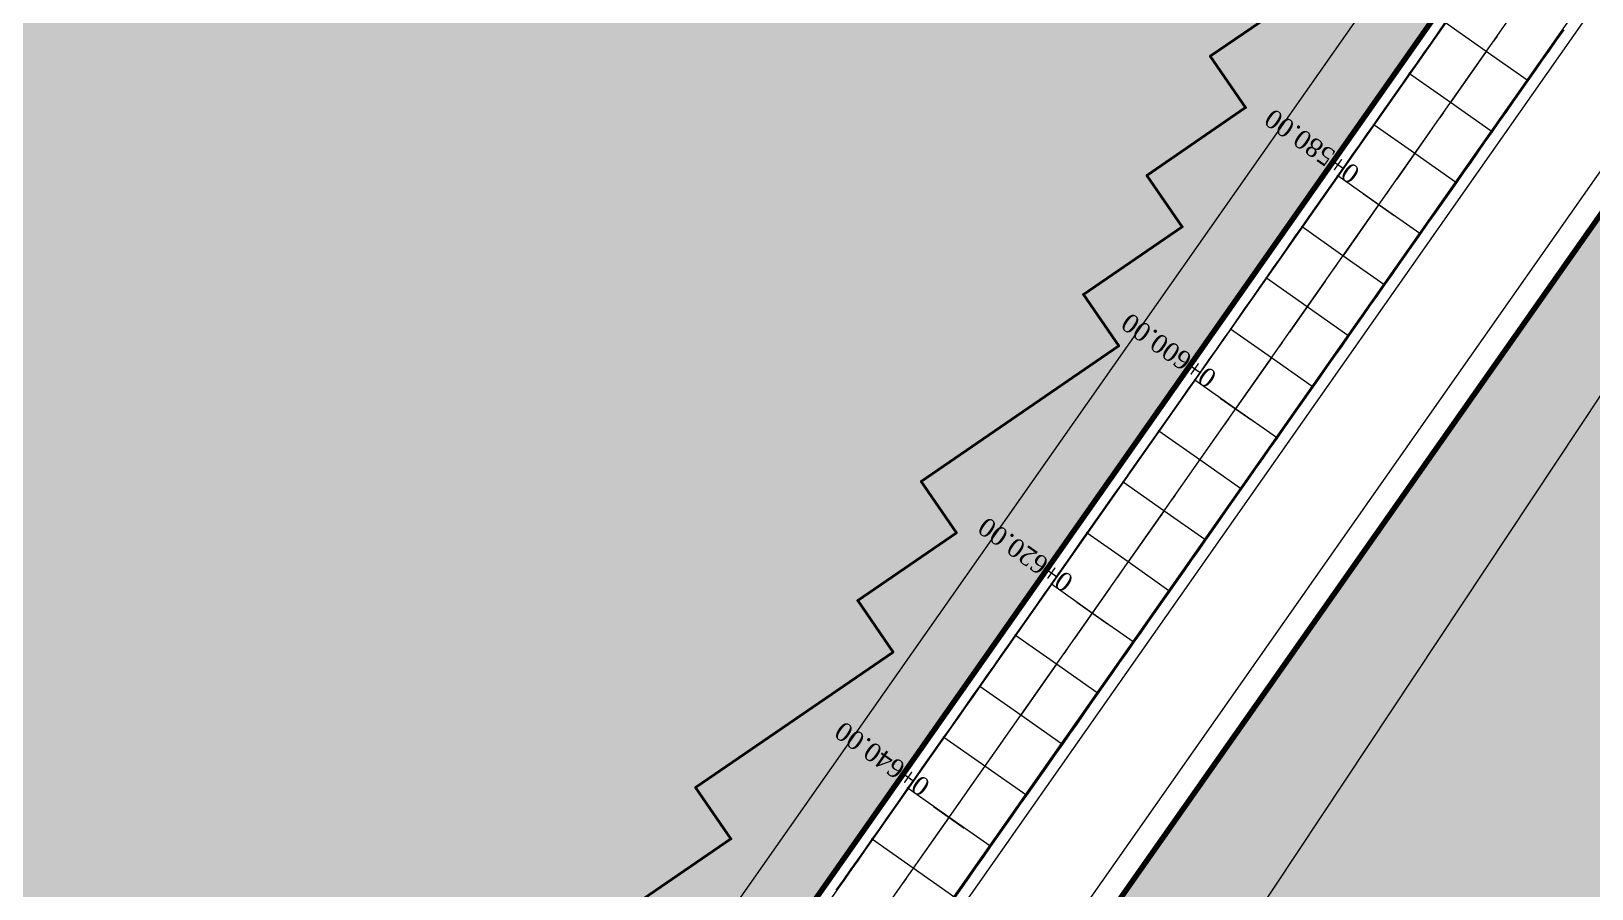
# Model space of a CAD drawing. Header units: metres. Extents: x 478603 to 489313, y 4282657 to 4289463.
# Drawn here: x 479877.6 to 480002.7, y 4287320.7 to 4287389.4 of the extents above; entities that cross this region are included whole.
import ezdxf

# ---------------------------------------------------------------- set-up
doc = ezdxf.new("R2010")
doc.units = ezdxf.units.M
for name, color, linetype, lineweight in [('ADAKENARI', 18, 'Continuous', 0), ('EKS_5', 5, 'Continuous', 0), ('EKSENLER', 3, 'Continuous', 0), ('HDA_5', 30, 'Continuous', 0), ('HDO_5', 30, 'Continuous', 0), ('KALDIRIM', 11, 'Continuous', 0), ('KYA_5', 1, 'Continuous', 20), ('KYO_5', 1, 'Continuous', 20), ('PARSEL_ALAN', 254, 'Continuous', 0), ('PARSEL_SERA_ALAN', 9, 'Continuous', 40), ('PL_ALİNMAN', 1, 'Continuous', 0), ('PL_ENKESIT', 1, 'Continuous', 0), ('PL_KM', 4, 'Continuous', 0), ('PL_KMYAZI', 30, 'Continuous', 0), ('REFUJ', 63, 'Continuous', 0), ('REVIZE_ONERI_KAM_SNR', 9, 'Continuous', 0), ('SEV_KYA_HDA', 3, 'Continuous', 0), ('SEV_KYO_HDO', 3, 'Continuous', 0), ('SNR_PLANONAMAA', 233, 'Continuous', 0), ('SNR_YAPIYAK', 18, 'Continuous', 0), ('YKA_5', 33, 'Continuous', 0), ('YKO_5', 33, 'Continuous', 0)]:
    doc.layers.add(name, color=color, linetype=linetype, lineweight=lineweight)
doc.styles.get("Standard").update_dxf_attribs({"font": 'times.ttf'})

msp = doc.modelspace()

# ---------------------------------------------------------------- hatches: boundary and pattern name
at = {"layer": 'PARSEL_ALAN'}
msp.add_hatch(color=256, dxfattribs=at).paths.add_polyline_path([(479643.93, 4287398.76), (479870.57, 4287554.53), (479878.8, 4287560.2), (479992, 4287393.33), (479987.77, 4287387.32), (479817.89, 4287145.2)])
at = {"layer": 'PARSEL_SERA_ALAN'}
msp.add_hatch(color=256, dxfattribs=at).paths.add_polyline_path([(479650.88, 4287397.47), (479814.94, 4287158.34), (479822.86, 4287163.77), (479820.03, 4287167.89), (479827.95, 4287173.32), (479825.12, 4287177.45), (479840.95, 4287188.31), (479838.12, 4287192.43), (479846.04, 4287197.86), (479843.21, 4287201.98), (479859.04, 4287212.85), (479856.21, 4287216.97), (479864.13, 4287222.4), (479861.3, 4287226.52), (479869.22, 4287231.95), (479866.39, 4287236.08), (479882.22, 4287246.94), (479879.39, 4287251.06), (479887.31, 4287256.49), (479884.48, 4287260.62), (479900.31, 4287271.48), (479897.48, 4287275.6), (479905.4, 4287281.03), (479902.57, 4287285.15), (479910.48, 4287290.59), (479907.66, 4287294.71), (479923.49, 4287305.57), (479920.66, 4287309.69), (479928.58, 4287315.12), (479925.75, 4287319.25), (479933.66, 4287324.68), (479930.83, 4287328.8), (479946.67, 4287339.66), (479943.84, 4287343.79), (479951.75, 4287349.22), (479948.93, 4287353.34), (479964.76, 4287364.2), (479961.93, 4287368.33), (479969.85, 4287373.76), (479967.02, 4287377.88), (479974.93, 4287383.31), (479972.1, 4287387.43), (479980.02, 4287392.86), (479872.53, 4287549.54), (479655.06, 4287400.34)])
at = {"layer": 'REVIZE_ONERI_KAM_SNR'}
msp.add_hatch(color=256, dxfattribs=at).paths.add_polyline_path([(480391.37, 4287736.67), (479958.38, 4287021.55), (479846.66, 4286823.22), (479817.89, 4286807.32), (479678.54, 4286593.14), (479667.02, 4286563.36), (479171.87, 4285664.49), (479060.05, 4285423.5), (478955.18, 4285211.94), (478971.57, 4285181.44), (478973.58, 4285138.06), (478896.83, 4284994.41), (478884.26, 4284953.22), (478871.38, 4284822.15), (478829.64, 4284818.29), (478829.64, 4284859.4), (478806.79, 4284865.48), (478716.87, 4284674.35), (478705.55, 4284645.23), (478602.86, 4284697.15), (478665.09, 4284834.56), (478661.84, 4284859.59), (478721.27, 4284982.03), (478734.09, 4284989.86), (478857.78, 4285241.35), (478838.86, 4285277.85), (478831.67, 4285382.6), (478866.61, 4285387.39), (478882.65, 4285289.09), (479341.44, 4286225.89), (479492.42, 4286515.34), (479668.69, 4286852.71), (479834.72, 4287134.36), (480316.15, 4287820.51), (480353.75, 4287856.55), (480321.39, 4287969.42), (480358.64, 4287985.06), (480384.47, 4287906.35), (480463.86, 4288018.44), (480598.66, 4288207.44), (480775.09, 4288481.28), (480856.22, 4288581.77), (481195.87, 4289025.92), (481277.92, 4288967.09), (481191.32, 4288856.62), (480684.78, 4288177.97), (480420.91, 4287781.11), (480447.15, 4287667.53), (480456.56, 4287584.46), (480422.31, 4287581.55), (480417.61, 4287623.09), (480404.49, 4287679.88)])

# ---------------------------------------------------------------- linework, layer by layer
at = {"layer": 'ADAKENARI', "lineweight": 200}
for p, q in [((479834.72, 4287134.36), (480075.44, 4287477.43)), ((479996.22, 4287399.35), (479817.89, 4287145.2))]:
    msp.add_line(p, q, dxfattribs=at)
at = {"layer": 'EKS_5'}
for p in [(479994.23, 4287387.81, 939.29), (479991.36, 4287383.72, 939.12), (479988.49, 4287379.63, 938.96), (479985.61, 4287375.53, 938.8), (479982.74, 4287371.44, 938.64), (479979.87, 4287367.35, 938.47), (479977, 4287363.25, 938.31), (479974.13, 4287359.16, 938.15), (479971.25, 4287355.07, 937.98), (479968.38, 4287350.97, 937.82), (479965.51, 4287346.88, 937.66), (479962.64, 4287342.79, 937.5), (479959.77, 4287338.7, 937.33), (479956.9, 4287334.6, 937.17), (479954.02, 4287330.51, 937.01), (479951.15, 4287326.42, 936.85), (479948.28, 4287322.32, 936.68)]:
    msp.add_point(p, dxfattribs=at)
at = {"layer": 'EKSENLER'}
msp.add_line((479822.1, 4287142.49), (480063.16, 4287486.05), dxfattribs=at)
at = {"layer": 'HDA_5'}
msp.add_polyline3d([(479990.95, 4287390.11, 939.16), (479990.37, 4287389.3, 939.12), (479989.8, 4287388.48, 939.09), (479989.22, 4287387.66, 939.06), (479988.65, 4287386.84, 939.03), (479988.07, 4287386.02, 938.99), (479987.5, 4287385.2, 938.96), (479986.93, 4287384.38, 938.93), (479986.35, 4287383.57, 938.9), (479985.78, 4287382.75, 938.86), (479985.2, 4287381.93, 938.83), (479984.63, 4287381.11, 938.8), (479984.05, 4287380.29, 938.77), (479983.48, 4287379.47, 938.73), (479982.91, 4287378.65, 938.7), (479982.33, 4287377.84, 938.67), (479981.76, 4287377.02, 938.64), (479981.18, 4287376.2, 938.6), (479980.61, 4287375.38, 938.57), (479980.03, 4287374.56, 938.54), (479979.46, 4287373.74, 938.51), (479978.88, 4287372.92, 938.47), (479978.31, 4287372.11, 938.44), (479977.74, 4287371.29, 938.41), (479977.16, 4287370.47, 938.38), (479976.59, 4287369.65, 938.34), (479976.01, 4287368.83, 938.31), (479975.44, 4287368.01, 938.28), (479974.86, 4287367.19, 938.25), (479974.29, 4287366.37, 938.21), (479973.72, 4287365.56, 938.18), (479973.14, 4287364.74, 938.15), (479972.57, 4287363.92, 938.12), (479971.99, 4287363.1, 938.08), (479971.42, 4287362.28, 938.05), (479970.84, 4287361.46, 938.02), (479970.27, 4287360.64, 937.99), (479969.7, 4287359.83, 937.95), (479969.12, 4287359.01, 937.92), (479968.55, 4287358.19, 937.89), (479967.97, 4287357.37, 937.85), (479967.4, 4287356.55, 937.82), (479966.82, 4287355.73, 937.79), (479966.25, 4287354.91, 937.76), (479965.67, 4287354.1, 937.72), (479965.1, 4287353.28, 937.69), (479964.53, 4287352.46, 937.66), (479963.95, 4287351.64, 937.63), (479963.38, 4287350.82, 937.59), (479962.8, 4287350, 937.56), (479962.23, 4287349.18, 937.53), (479961.65, 4287348.37, 937.5), (479961.08, 4287347.55, 937.46), (479960.51, 4287346.73, 937.43), (479959.93, 4287345.91, 937.4), (479959.36, 4287345.09, 937.37), (479958.78, 4287344.27, 937.33), (479958.21, 4287343.45, 937.3), (479957.63, 4287342.64, 937.27), (479957.06, 4287341.82, 937.24), (479956.48, 4287341, 937.2), (479955.91, 4287340.18, 937.17), (479955.34, 4287339.36, 937.14), (479954.76, 4287338.54, 937.11), (479954.19, 4287337.72, 937.07), (479953.61, 4287336.91, 937.04), (479953.04, 4287336.09, 937.01), (479952.46, 4287335.27, 936.98), (479951.89, 4287334.45, 936.94), (479951.32, 4287333.63, 936.91), (479950.74, 4287332.81, 936.88), (479950.17, 4287331.99, 936.85), (479949.59, 4287331.18, 936.81), (479949.02, 4287330.36, 936.78), (479948.44, 4287329.54, 936.75), (479947.87, 4287328.72, 936.72), (479947.3, 4287327.9, 936.68), (479946.72, 4287327.08, 936.65), (479946.15, 4287326.26, 936.62), (479945.57, 4287325.44, 936.59), (479945, 4287324.63, 936.55), (479944.42, 4287323.81, 936.52), (479943.85, 4287322.99, 936.49), (479943.27, 4287322.17, 936.46), (479942.7, 4287321.35, 936.42), (479942.13, 4287320.53, 936.39)], dxfattribs=at)
for p in [(479988.07, 4287386.02, 938.99), (479985.2, 4287381.93, 938.83), (479982.33, 4287377.84, 938.67), (479979.46, 4287373.74, 938.51), (479976.59, 4287369.65, 938.34), (479973.72, 4287365.56, 938.18), (479970.84, 4287361.46, 938.02), (479967.97, 4287357.37, 937.85), (479965.1, 4287353.28, 937.69), (479962.23, 4287349.18, 937.53), (479959.36, 4287345.09, 937.37), (479956.48, 4287341, 937.2), (479953.61, 4287336.91, 937.04), (479950.74, 4287332.81, 936.88), (479947.87, 4287328.72, 936.72), (479945, 4287324.63, 936.55)]:
    msp.add_point(p, dxfattribs=at)
at = {"layer": 'HDO_5'}
msp.add_polyline3d([(480000.38, 4287389.6, 939.32), (479999.81, 4287388.78, 939.29), (479999.23, 4287387.96, 939.25), (479998.66, 4287387.15, 939.22), (479998.09, 4287386.33, 939.19), (479997.51, 4287385.51, 939.16), (479996.94, 4287384.69, 939.12), (479996.36, 4287383.87, 939.09), (479995.79, 4287383.05, 939.06), (479995.21, 4287382.23, 939.03), (479994.64, 4287381.41, 938.99), (479994.07, 4287380.6, 938.96), (479993.49, 4287379.78, 938.93), (479992.92, 4287378.96, 938.9), (479992.34, 4287378.14, 938.86), (479991.77, 4287377.32, 938.83), (479991.19, 4287376.5, 938.8), (479990.62, 4287375.68, 938.77), (479990.05, 4287374.87, 938.73), (479989.47, 4287374.05, 938.7), (479988.9, 4287373.23, 938.67), (479988.32, 4287372.41, 938.64), (479987.75, 4287371.59, 938.6), (479987.17, 4287370.77, 938.57), (479986.6, 4287369.95, 938.54), (479986.02, 4287369.14, 938.51), (479985.45, 4287368.32, 938.47), (479984.88, 4287367.5, 938.44), (479984.3, 4287366.68, 938.41), (479983.73, 4287365.86, 938.38), (479983.15, 4287365.04, 938.34), (479982.58, 4287364.22, 938.31), (479982, 4287363.41, 938.28), (479981.43, 4287362.59, 938.25), (479980.86, 4287361.77, 938.21), (479980.28, 4287360.95, 938.18), (479979.71, 4287360.13, 938.15), (479979.13, 4287359.31, 938.12), (479978.56, 4287358.49, 938.08), (479977.98, 4287357.68, 938.05), (479977.41, 4287356.86, 938.02), (479976.83, 4287356.04, 937.99), (479976.26, 4287355.22, 937.95), (479975.69, 4287354.4, 937.92), (479975.11, 4287353.58, 937.89), (479974.54, 4287352.76, 937.85), (479973.96, 4287351.95, 937.82), (479973.39, 4287351.13, 937.79), (479972.81, 4287350.31, 937.76), (479972.24, 4287349.49, 937.72), (479971.67, 4287348.67, 937.69), (479971.09, 4287347.85, 937.66), (479970.52, 4287347.03, 937.63), (479969.94, 4287346.22, 937.59), (479969.37, 4287345.4, 937.56), (479968.79, 4287344.58, 937.53), (479968.22, 4287343.76, 937.5), (479967.64, 4287342.94, 937.46), (479967.07, 4287342.12, 937.43), (479966.5, 4287341.3, 937.4), (479965.92, 4287340.48, 937.37), (479965.35, 4287339.67, 937.33), (479964.77, 4287338.85, 937.3), (479964.2, 4287338.03, 937.27), (479963.62, 4287337.21, 937.24), (479963.05, 4287336.39, 937.2), (479962.48, 4287335.57, 937.17), (479961.9, 4287334.75, 937.14), (479961.33, 4287333.94, 937.11), (479960.75, 4287333.12, 937.07), (479960.18, 4287332.3, 937.04), (479959.6, 4287331.48, 937.01), (479959.03, 4287330.66, 936.98), (479958.46, 4287329.84, 936.94), (479957.88, 4287329.02, 936.91), (479957.31, 4287328.21, 936.88), (479956.73, 4287327.39, 936.85), (479956.16, 4287326.57, 936.81), (479955.58, 4287325.75, 936.78), (479955.01, 4287324.93, 936.75), (479954.43, 4287324.11, 936.72), (479953.86, 4287323.29, 936.68), (479953.29, 4287322.48, 936.65), (479952.71, 4287321.66, 936.62), (479952.14, 4287320.84, 936.59), (479951.56, 4287320.02, 936.55)], dxfattribs=at)
for p in [(479997.51, 4287385.51, 939.16), (479994.64, 4287381.41, 938.99), (479991.77, 4287377.32, 938.83), (479988.9, 4287373.23, 938.67), (479986.02, 4287369.14, 938.51), (479983.15, 4287365.04, 938.34), (479980.28, 4287360.95, 938.18), (479977.41, 4287356.86, 938.02), (479974.54, 4287352.76, 937.85), (479971.67, 4287348.67, 937.69), (479968.79, 4287344.58, 937.53), (479965.92, 4287340.48, 937.37), (479963.05, 4287336.39, 937.2), (479960.18, 4287332.3, 937.04), (479957.31, 4287328.21, 936.88), (479954.43, 4287324.11, 936.72)]:
    msp.add_point(p, dxfattribs=at)
at = {"layer": 'KALDIRIM'}
for p, q in [((479825.47, 4287140.32), (480066.43, 4287483.75)), ((479997.77, 4287399.82), (479818.78, 4287144.72))]:
    msp.add_line(p, q, dxfattribs=at)
at = {"layer": 'KYA_5'}
msp.add_polyline3d([(479990.92, 4287390.13, 939.43), (479990.35, 4287389.31, 939.4), (479989.78, 4287388.49, 939.36), (479989.2, 4287387.67, 939.32), (479988.63, 4287386.85, 939.28), (479988.05, 4287386.04, 939.24), (479987.48, 4287385.22, 939.21), (479986.91, 4287384.4, 939.17), (479986.33, 4287383.58, 939.13), (479985.76, 4287382.76, 939.1), (479985.18, 4287381.94, 939.06), (479984.61, 4287381.12, 939.03), (479984.04, 4287380.3, 939), (479983.46, 4287379.49, 938.98), (479982.89, 4287378.67, 938.95), (479982.31, 4287377.85, 938.92), (479981.74, 4287377.03, 938.9), (479981.16, 4287376.21, 938.87), (479980.58, 4287375.4, 938.85), (479980.01, 4287374.58, 938.82), (479979.44, 4287373.76, 938.8), (479978.86, 4287372.94, 938.74), (479978.29, 4287372.12, 938.69), (479977.72, 4287371.3, 938.64), (479977.14, 4287370.48, 938.59), (479976.57, 4287369.66, 938.54), (479976, 4287368.84, 938.49), (479975.43, 4287368.02, 938.44), (479974.85, 4287367.2, 938.39), (479974.28, 4287366.38, 938.33), (479973.71, 4287365.56, 938.28), (479973.13, 4287364.74, 938.25), (479972.56, 4287363.92, 938.22), (479971.98, 4287363.11, 938.19), (479971.41, 4287362.29, 938.16), (479970.84, 4287361.47, 938.12), (479970.26, 4287360.65, 938.1), (479969.69, 4287359.83, 938.08), (479969.11, 4287359.01, 938.05), (479968.54, 4287358.2, 938.03), (479967.96, 4287357.38, 938.01), (479967.38, 4287356.56, 937.99), (479966.81, 4287355.74, 937.98), (479966.23, 4287354.93, 937.97), (479965.66, 4287354.11, 937.96), (479965.08, 4287353.29, 937.95), (479964.5, 4287352.48, 937.95), (479963.92, 4287351.66, 937.95), (479963.35, 4287350.84, 937.95), (479962.77, 4287350.03, 937.95), (479962.19, 4287349.21, 937.95), (479961.62, 4287348.39, 937.88), (479961.05, 4287347.57, 937.82), (479960.48, 4287346.75, 937.75), (479959.91, 4287345.93, 937.69), (479959.34, 4287345.11, 937.62), (479958.76, 4287344.29, 937.59), (479958.19, 4287343.47, 937.56), (479957.61, 4287342.65, 937.53), (479957.04, 4287341.83, 937.51), (479956.46, 4287341.01, 937.48), (479955.89, 4287340.2, 937.45), (479955.31, 4287339.38, 937.43), (479954.74, 4287338.56, 937.4), (479954.16, 4287337.74, 937.38), (479953.59, 4287336.92, 937.35), (479953.01, 4287336.11, 937.33), (479952.44, 4287335.29, 937.32), (479951.86, 4287334.47, 937.3), (479951.29, 4287333.65, 937.28), (479950.71, 4287332.83, 937.27), (479950.13, 4287332.02, 937.25), (479949.56, 4287331.2, 937.22), (479948.98, 4287330.38, 937.2), (479948.41, 4287329.56, 937.18), (479947.83, 4287328.74, 937.16), (479947.26, 4287327.93, 937.12), (479946.69, 4287327.11, 937.08), (479946.11, 4287326.29, 937.04), (479945.54, 4287325.47, 936.99), (479944.96, 4287324.65, 936.95), (479944.39, 4287323.83, 936.93), (479943.82, 4287323.01, 936.91), (479943.24, 4287322.19, 936.89), (479942.66, 4287321.38, 936.87), (479942.09, 4287320.56, 936.84)], dxfattribs=at)
for p in [(479988.05, 4287386.04, 939.24), (479985.18, 4287381.94, 939.06), (479982.31, 4287377.85, 938.92), (479979.44, 4287373.76, 938.8), (479976.57, 4287369.66, 938.54), (479973.71, 4287365.56, 938.28), (479970.84, 4287361.47, 938.12), (479967.96, 4287357.38, 938.01), (479965.08, 4287353.29, 937.95), (479962.19, 4287349.21, 937.95), (479959.34, 4287345.11, 937.62), (479956.46, 4287341.01, 937.48), (479953.59, 4287336.92, 937.35), (479950.71, 4287332.83, 937.27), (479947.83, 4287328.74, 937.16), (479944.96, 4287324.65, 936.95)]:
    msp.add_point(p, dxfattribs=at)
at = {"layer": 'KYO_5'}
msp.add_polyline3d([(480000.44, 4287389.56, 939.98), (479999.86, 4287388.74, 939.95), (479999.29, 4287387.93, 939.92), (479998.72, 4287387.11, 939.9), (479998.14, 4287386.29, 939.87), (479997.57, 4287385.47, 939.84), (479996.99, 4287384.65, 939.81), (479996.42, 4287383.83, 939.79), (479995.85, 4287383.01, 939.76), (479995.27, 4287382.19, 939.73), (479994.7, 4287381.37, 939.7), (479994.12, 4287380.56, 939.67), (479993.55, 4287379.74, 939.64), (479992.98, 4287378.92, 939.61), (479992.4, 4287378.1, 939.58), (479991.83, 4287377.28, 939.55), (479991.25, 4287376.46, 939.51), (479990.68, 4287375.64, 939.48), (479990.1, 4287374.83, 939.44), (479989.53, 4287374.01, 939.41), (479988.95, 4287373.19, 939.37), (479988.38, 4287372.37, 939.34), (479987.81, 4287371.55, 939.31), (479987.23, 4287370.73, 939.27), (479986.66, 4287369.91, 939.24), (479986.08, 4287369.1, 939.2), (479985.51, 4287368.28, 939.17), (479984.93, 4287367.46, 939.14), (479984.36, 4287366.64, 939.11), (479983.78, 4287365.82, 939.08), (479983.21, 4287365, 939.05), (479982.64, 4287364.18, 939), (479982.06, 4287363.37, 938.95), (479981.48, 4287362.55, 938.91), (479980.91, 4287361.73, 938.86), (479980.33, 4287360.91, 938.81), (479979.76, 4287360.1, 938.77), (479979.18, 4287359.28, 938.72), (479978.61, 4287358.46, 938.68), (479978.03, 4287357.64, 938.64), (479977.46, 4287356.82, 938.59), (479976.88, 4287356.01, 938.57), (479976.31, 4287355.19, 938.55), (479975.73, 4287354.37, 938.52), (479975.16, 4287353.55, 938.5), (479974.59, 4287352.73, 938.48), (479974.02, 4287351.91, 938.47), (479973.44, 4287351.09, 938.47), (479972.87, 4287350.27, 938.46), (479972.3, 4287349.45, 938.46), (479971.73, 4287348.63, 938.45), (479971.15, 4287347.81, 938.42), (479970.58, 4287346.99, 938.4), (479970.01, 4287346.17, 938.37), (479969.43, 4287345.35, 938.34), (479968.86, 4287344.53, 938.31), (479968.28, 4287343.71, 938.27), (479967.71, 4287342.9, 938.22), (479967.13, 4287342.08, 938.18), (479966.56, 4287341.26, 938.13), (479965.98, 4287340.44, 938.09), (479965.41, 4287339.63, 938.05), (479964.83, 4287338.81, 938.02), (479964.26, 4287337.99, 937.98), (479963.68, 4287337.17, 937.94), (479963.11, 4287336.35, 937.91), (479962.53, 4287335.53, 937.88), (479961.96, 4287334.71, 937.86), (479961.39, 4287333.89, 937.84), (479960.81, 4287333.08, 937.81), (479960.24, 4287332.26, 937.79), (479959.66, 4287331.44, 937.75), (479959.09, 4287330.62, 937.71), (479958.52, 4287329.8, 937.68), (479957.94, 4287328.98, 937.64), (479957.37, 4287328.16, 937.6), (479956.79, 4287327.35, 937.57), (479956.22, 4287326.53, 937.53), (479955.64, 4287325.71, 937.5), (479955.07, 4287324.89, 937.46), (479954.49, 4287324.07, 937.43), (479953.92, 4287323.25, 937.4), (479953.34, 4287322.43, 937.37), (479952.77, 4287321.62, 937.33), (479952.2, 4287320.8, 937.3), (479951.62, 4287319.98, 937.27)], dxfattribs=at)
for p in [(479997.57, 4287385.47, 939.84), (479994.7, 4287381.37, 939.7), (479991.83, 4287377.28, 939.55), (479988.95, 4287373.19, 939.37), (479986.08, 4287369.1, 939.2), (479983.21, 4287365, 939.05), (479980.33, 4287360.91, 938.81), (479977.46, 4287356.82, 938.59), (479974.59, 4287352.73, 938.48), (479971.73, 4287348.63, 938.45), (479968.86, 4287344.53, 938.31), (479965.98, 4287340.44, 938.09), (479963.11, 4287336.35, 937.91), (479960.24, 4287332.26, 937.79), (479957.37, 4287328.16, 937.6), (479954.49, 4287324.07, 937.43)]:
    msp.add_point(p, dxfattribs=at)
at = {"layer": 'PARSEL_ALAN'}
for points in [[(479643.93, 4287398.76, 927.06), (479870.57, 4287554.53, 931.42), (479878.8, 4287560.2, 931.75), (479992, 4287393.33, 939.18), (479987.77, 4287387.32, 939.21), (479817.89, 4287145.2, 932.32), (479643.93, 4287398.76, 927.06)], [(479643.93, 4287398.76, 0), (479870.57, 4287554.53, 0), (479878.8, 4287560.2, 0), (479992, 4287393.33, 0), (479987.77, 4287387.32, 0), (479817.89, 4287145.2, 0), (479643.93, 4287398.76, 0)]]:
    msp.add_polyline3d(points, close=True, dxfattribs=at)
at = {"layer": 'PARSEL_SERA_ALAN'}
for points in [[(479980.02, 4287392.86, 0), (479972.1, 4287387.43, 0), (479974.93, 4287383.31, 0), (479967.02, 4287377.88, 0), (479969.85, 4287373.76, 0), (479961.93, 4287368.33, 0), (479964.76, 4287364.2, 0), (479948.93, 4287353.34, 0), (479951.75, 4287349.22, 0), (479943.84, 4287343.79, 0), (479946.67, 4287339.66, 0), (479930.83, 4287328.8, 0), (479933.66, 4287324.68, 0), (479925.75, 4287319.25, 0)], [(479980.02, 4287392.86, 0), (479972.1, 4287387.43, 0), (479974.93, 4287383.31, 0), (479967.02, 4287377.88, 0), (479969.85, 4287373.76, 0), (479961.93, 4287368.33, 0), (479964.76, 4287364.2, 0), (479948.93, 4287353.34, 0), (479951.75, 4287349.22, 0), (479943.84, 4287343.79, 0), (479946.67, 4287339.66, 0), (479930.83, 4287328.8, 0), (479933.66, 4287324.68, 0), (479925.75, 4287319.25, 0)], [(479925.75, 4287319.25, 0), (479933.66, 4287324.68, 0), (479930.83, 4287328.8, 0), (479946.67, 4287339.66, 0), (479943.84, 4287343.79, 0), (479951.75, 4287349.22, 0), (479948.93, 4287353.34, 0), (479964.76, 4287364.2, 0), (479961.93, 4287368.33, 0), (479969.85, 4287373.76, 0), (479967.02, 4287377.88, 0), (479974.93, 4287383.31, 0), (479972.1, 4287387.43, 0), (479980.02, 4287392.86, 0)], [(479925.75, 4287319.25, 0), (479933.66, 4287324.68, 0), (479930.83, 4287328.8, 0), (479946.67, 4287339.66, 0), (479943.84, 4287343.79, 0), (479951.75, 4287349.22, 0), (479948.93, 4287353.34, 0), (479964.76, 4287364.2, 0), (479961.93, 4287368.33, 0), (479969.85, 4287373.76, 0), (479967.02, 4287377.88, 0), (479974.93, 4287383.31, 0), (479972.1, 4287387.43, 0), (479980.02, 4287392.86, 0)], [(479925.75, 4287319.25, 0), (479933.66, 4287324.68, 0), (479930.83, 4287328.8, 0), (479946.67, 4287339.66, 0), (479943.84, 4287343.79, 0), (479951.75, 4287349.22, 0), (479948.93, 4287353.34, 0), (479964.76, 4287364.2, 0), (479961.93, 4287368.33, 0), (479969.85, 4287373.76, 0), (479967.02, 4287377.88, 0), (479974.93, 4287383.31, 0), (479972.1, 4287387.43, 0), (479980.02, 4287392.86, 0)]]:
    msp.add_polyline3d(points, dxfattribs=at)
at = {"layer": 'PL_ALİNMAN'}
for p, q in [((479995.09, 4287389.04), (479994.81, 4287388.64)), ((479994.23, 4287387.82), (479991.36, 4287383.72)), ((479990.79, 4287382.91), (479990.5, 4287382.5)), ((479989.93, 4287381.68), (479987.05, 4287377.58)), ((479986.48, 4287376.77), (479986.19, 4287376.36)), ((479985.62, 4287375.54), (479982.75, 4287371.44)), ((479982.17, 4287370.63), (479981.88, 4287370.22)), ((479981.31, 4287369.4), (479978.44, 4287365.31)), ((479977.86, 4287364.49), (479977.58, 4287364.08)), ((479977, 4287363.26), (479974.13, 4287359.17)), ((479973.56, 4287358.35), (479973.27, 4287357.94)), ((479972.69, 4287357.12), (479969.82, 4287353.03)), ((479969.25, 4287352.21), (479968.96, 4287351.8)), ((479968.39, 4287350.98), (479965.52, 4287346.89)), ((479964.94, 4287346.07), (479964.65, 4287345.66)), ((479964.08, 4287344.84), (479961.21, 4287340.75)), ((479960.63, 4287339.93), (479960.35, 4287339.52)), ((479959.77, 4287338.7), (479956.9, 4287334.61)), ((479956.33, 4287333.79), (479956.04, 4287333.38)), ((479955.46, 4287332.56), (479952.59, 4287328.47)), ((479952.02, 4287327.65), (479951.73, 4287327.24)), ((479951.16, 4287326.42), (479948.28, 4287322.33)), ((479947.71, 4287321.51), (479947.42, 4287321.1))]:
    msp.add_line(p, q, dxfattribs=at)
at = {"layer": 'PL_ENKESIT'}
for points in [[(479997.57, 4287385.47, 939.84), (479997.51, 4287385.51, 939.16), (479997.5, 4287385.51, 939.21), (479994.23, 4287387.81, 939.29), (479990.95, 4287390.11, 939.21), (479990.95, 4287390.11, 939.16), (479990.92, 4287390.13, 939.43)], [(479994.7, 4287381.37, 939.7), (479994.64, 4287381.41, 938.99), (479994.63, 4287381.42, 939.04), (479991.36, 4287383.72, 939.12), (479988.08, 4287386.02, 939.04), (479988.07, 4287386.02, 938.99), (479988.05, 4287386.04, 939.24)], [(479991.83, 4287377.28, 939.55), (479991.77, 4287377.32, 938.83), (479991.76, 4287377.33, 938.88), (479988.49, 4287379.63, 938.96), (479985.21, 4287381.92, 938.88), (479985.2, 4287381.93, 938.83), (479985.18, 4287381.94, 939.06)], [(479988.95, 4287373.19, 939.37), (479988.9, 4287373.23, 938.67), (479988.89, 4287373.23, 938.72), (479985.61, 4287375.53, 938.8), (479982.34, 4287377.83, 938.72), (479982.33, 4287377.84, 938.67), (479982.31, 4287377.85, 938.92)], [(479986.08, 4287369.1, 939.2), (479986.02, 4287369.14, 938.51), (479986.02, 4287369.14, 938.56), (479982.74, 4287371.44, 938.64), (479979.47, 4287373.74, 938.56), (479979.46, 4287373.74, 938.51), (479979.44, 4287373.76, 938.8)], [(479983.21, 4287365, 939.05), (479983.15, 4287365.04, 938.34), (479983.14, 4287365.05, 938.39), (479979.87, 4287367.35, 938.47), (479976.6, 4287369.64, 938.39), (479976.59, 4287369.65, 938.34), (479976.57, 4287369.66, 938.54)], [(479980.33, 4287360.91, 938.81), (479980.28, 4287360.95, 938.18), (479980.27, 4287360.96, 938.23), (479977, 4287363.25, 938.31), (479973.72, 4287365.55, 938.23), (479973.72, 4287365.56, 938.18), (479973.71, 4287365.56, 938.28)], [(479977.46, 4287356.82, 938.59), (479977.41, 4287356.86, 938.02), (479977.4, 4287356.86, 938.07), (479974.13, 4287359.16, 938.15), (479970.85, 4287361.46, 938.07), (479970.84, 4287361.46, 938.02), (479970.84, 4287361.47, 938.12)], [(479974.59, 4287352.73, 938.48), (479974.54, 4287352.76, 937.85), (479974.53, 4287352.77, 937.91), (479971.25, 4287355.07, 937.98), (479967.98, 4287357.36, 937.91), (479967.97, 4287357.37, 937.85), (479967.96, 4287357.38, 938.01)], [(479971.73, 4287348.63, 938.45), (479971.67, 4287348.67, 937.69), (479971.66, 4287348.68, 937.74), (479968.38, 4287350.97, 937.82), (479965.11, 4287353.27, 937.74), (479965.1, 4287353.28, 937.69), (479965.08, 4287353.29, 937.95)], [(479968.86, 4287344.53, 938.31), (479968.79, 4287344.58, 937.53), (479968.79, 4287344.58, 937.58), (479965.51, 4287346.88, 937.66), (479962.24, 4287349.18, 937.58), (479962.23, 4287349.18, 937.53), (479962.19, 4287349.21, 937.95)], [(479965.98, 4287340.44, 938.09), (479965.92, 4287340.48, 937.37), (479965.91, 4287340.49, 937.42), (479962.64, 4287342.79, 937.5), (479959.36, 4287345.09, 937.42), (479959.36, 4287345.09, 937.37), (479959.34, 4287345.11, 937.62)], [(479963.11, 4287336.35, 937.91), (479963.05, 4287336.39, 937.2), (479963.04, 4287336.4, 937.25), (479959.77, 4287338.7, 937.33), (479956.49, 4287340.99, 937.25), (479956.48, 4287341, 937.2), (479956.46, 4287341.01, 937.48)], [(479960.24, 4287332.26, 937.79), (479960.18, 4287332.3, 937.04), (479960.17, 4287332.3, 937.09), (479956.9, 4287334.6, 937.17), (479953.62, 4287336.9, 937.09), (479953.61, 4287336.91, 937.04), (479953.59, 4287336.92, 937.35)], [(479957.37, 4287328.16, 937.6), (479957.31, 4287328.21, 936.88), (479957.3, 4287328.21, 936.93), (479954.02, 4287330.51, 937.01), (479950.75, 4287332.81, 936.93), (479950.74, 4287332.81, 936.88), (479950.71, 4287332.83, 937.27)], [(479954.49, 4287324.07, 937.43), (479954.43, 4287324.11, 936.72), (479954.43, 4287324.12, 936.77), (479951.15, 4287326.42, 936.85), (479947.88, 4287328.71, 936.77), (479947.87, 4287328.72, 936.72), (479947.83, 4287328.74, 937.16)], [(479951.62, 4287319.98, 937.27), (479951.56, 4287320.02, 936.55), (479951.55, 4287320.03, 936.6), (479948.28, 4287322.32, 936.68), (479945.01, 4287324.62, 936.6), (479945, 4287324.63, 936.55), (479944.96, 4287324.65, 936.95)]]:
    msp.add_polyline3d(points, dxfattribs=at)
at = {"layer": 'PL_KM'}
for p, q in [((479984.39, 4287376.39), (479986.84, 4287374.67)), ((479972.9, 4287360.02), (479975.35, 4287358.3)), ((479961.41, 4287343.65), (479963.87, 4287341.93)), ((479949.92, 4287327.28), (479952.38, 4287325.55))]:
    msp.add_line(p, q, dxfattribs=at)
at = {"layer": 'REFUJ'}
for p, q in [((479826.31, 4287139.78), (480067.25, 4287483.18)), ((479833.04, 4287135.44), (480073.8, 4287478.58))]:
    msp.add_line(p, q, dxfattribs=at)
at = {"layer": 'REVIZE_ONERI_KAM_SNR'}
msp.add_polyline3d([(479492.42, 4286515.34, 0), (479668.69, 4286852.71, 0), (479834.72, 4287134.36, 0), (480316.15, 4287820.51, 0), (480353.75, 4287856.55, 0), (480321.39, 4287969.42, 0), (480358.64, 4287985.06, 0), (480384.47, 4287906.35, 0), (480463.86, 4288018.44, 0)], dxfattribs=at)
msp.add_polyline3d([(479492.42, 4286515.34, 0), (479668.69, 4286852.71, 0), (479834.72, 4287134.36, 0), (480316.15, 4287820.51, 0), (480353.75, 4287856.55, 0), (480321.39, 4287969.42, 0), (480358.64, 4287985.06, 0), (480384.47, 4287906.35, 0), (480463.86, 4288018.44, 0)], dxfattribs=at)
msp.add_polyline3d([(479492.42, 4286515.34, 0), (479668.69, 4286852.71, 0), (479834.72, 4287134.36, 0), (480316.15, 4287820.51, 0), (480353.75, 4287856.55, 0), (480321.39, 4287969.42, 0), (480358.64, 4287985.06, 0), (480384.47, 4287906.35, 0), (480463.86, 4288018.44, 0)], dxfattribs=at)
at = {"layer": 'SEV_KYA_HDA'}
for p, q in [((479990.35, 4287389.31, 939.4), (479990.36, 4287389.3, 939.26)), ((479989.2, 4287387.67, 939.32), (479989.22, 4287387.66, 939.06)), ((479988.05, 4287386.04, 939.24), (479988.06, 4287386.03, 939.12)), ((479986.91, 4287384.4, 939.17), (479986.93, 4287384.38, 938.93)), ((479985.76, 4287382.76, 939.1), (479985.77, 4287382.75, 938.98)), ((479984.61, 4287381.12, 939.03), (479984.63, 4287381.11, 938.8)), ((479983.46, 4287379.49, 938.98), (479983.47, 4287379.48, 938.85)), ((479982.31, 4287377.85, 938.92), (479982.33, 4287377.84, 938.67)), ((479981.16, 4287376.21, 938.87), (479981.17, 4287376.21, 938.74)), ((479980.01, 4287374.58, 938.82), (479980.03, 4287374.56, 938.54)), ((479978.86, 4287372.94, 938.74), (479978.87, 4287372.93, 938.61)), ((479977.72, 4287371.3, 938.64), (479977.74, 4287371.29, 938.41)), ((479976.57, 4287369.66, 938.54), (479976.58, 4287369.65, 938.44)), ((479975.43, 4287368.02, 938.44), (479975.44, 4287368.01, 938.28)), ((479974.28, 4287366.38, 938.33), (479974.29, 4287366.38, 938.27)), ((479973.13, 4287364.74, 938.25), (479973.14, 4287364.74, 938.15)), ((479971.98, 4287363.11, 938.19), (479971.99, 4287363.1, 938.14)), ((479970.84, 4287361.47, 938.12), (479970.84, 4287361.46, 938.02)), ((479969.69, 4287359.83, 938.08), (479969.69, 4287359.83, 938.01)), ((479968.54, 4287358.2, 938.03), (479968.55, 4287358.19, 937.89)), ((479967.38, 4287356.56, 937.99), (479967.39, 4287356.56, 937.91)), ((479966.23, 4287354.93, 937.97), (479966.25, 4287354.91, 937.76)), ((479965.08, 4287353.29, 937.95), (479965.09, 4287353.28, 937.82)), ((479963.92, 4287351.66, 937.95), (479963.95, 4287351.64, 937.63)), ((479962.77, 4287350.03, 937.95), (479962.79, 4287350.01, 937.75)), ((479961.62, 4287348.39, 937.88), (479961.65, 4287348.37, 937.5)), ((479960.48, 4287346.75, 937.75), (479960.49, 4287346.74, 937.59)), ((479959.34, 4287345.11, 937.62), (479959.36, 4287345.09, 937.37)), ((479958.19, 4287343.47, 937.56), (479958.2, 4287343.46, 937.43)), ((479957.04, 4287341.83, 937.51), (479957.06, 4287341.82, 937.24)), ((479955.89, 4287340.2, 937.45), (479955.9, 4287340.19, 937.31)), ((479954.74, 4287338.56, 937.4), (479954.76, 4287338.54, 937.11)), ((479953.59, 4287336.92, 937.35), (479953.6, 4287336.91, 937.2)), ((479952.44, 4287335.29, 937.32), (479952.46, 4287335.27, 936.98)), ((479951.29, 4287333.65, 937.28), (479951.3, 4287333.64, 937.1)), ((479950.13, 4287332.02, 937.25), (479950.17, 4287331.99, 936.85)), ((479948.98, 4287330.38, 937.2), (479949, 4287330.37, 936.99)), ((479947.83, 4287328.74, 937.16), (479947.87, 4287328.72, 936.72)), ((479946.69, 4287327.11, 937.08), (479946.7, 4287327.09, 936.86)), ((479945.54, 4287325.47, 936.99), (479945.57, 4287325.44, 936.59)), ((479944.39, 4287323.83, 936.93), (479944.41, 4287323.82, 936.73)), ((479943.24, 4287322.19, 936.89), (479943.27, 4287322.17, 936.46))]:
    msp.add_line(p, q, dxfattribs=at)
at = {"layer": 'SEV_KYO_HDO'}
for p, q in [((479999.29, 4287387.93, 939.92), (479999.26, 4287387.94, 939.59)), ((479998.14, 4287386.29, 939.87), (479998.09, 4287386.33, 939.19)), ((479996.99, 4287384.65, 939.81), (479996.97, 4287384.67, 939.47)), ((479995.85, 4287383.01, 939.76), (479995.79, 4287383.05, 939.06)), ((479994.7, 4287381.37, 939.7), (479994.67, 4287381.39, 939.35)), ((479993.55, 4287379.74, 939.64), (479993.49, 4287379.78, 938.93)), ((479992.4, 4287378.1, 939.58), (479992.37, 4287378.12, 939.22)), ((479991.25, 4287376.46, 939.51), (479991.19, 4287376.5, 938.8)), ((479990.1, 4287374.83, 939.44), (479990.07, 4287374.85, 939.09)), ((479988.95, 4287373.19, 939.37), (479988.9, 4287373.23, 938.67)), ((479987.81, 4287371.55, 939.31), (479987.78, 4287371.57, 938.95)), ((479986.66, 4287369.91, 939.24), (479986.6, 4287369.95, 938.54)), ((479985.51, 4287368.28, 939.17), (479985.48, 4287368.3, 938.82)), ((479984.36, 4287366.64, 939.11), (479984.3, 4287366.68, 938.41)), ((479983.21, 4287365, 939.05), (479983.18, 4287365.02, 938.69)), ((479982.06, 4287363.37, 938.95), (479982, 4287363.41, 938.28)), ((479980.91, 4287361.73, 938.86), (479980.88, 4287361.75, 938.54)), ((479979.76, 4287360.1, 938.77), (479979.71, 4287360.13, 938.15)), ((479978.61, 4287358.46, 938.68), (479978.58, 4287358.48, 938.38)), ((479977.46, 4287356.82, 938.59), (479977.41, 4287356.86, 938.02)), ((479976.31, 4287355.19, 938.55), (479976.28, 4287355.2, 938.25)), ((479975.16, 4287353.55, 938.5), (479975.11, 4287353.58, 937.89)), ((479974.02, 4287351.91, 938.47), (479973.99, 4287351.93, 938.15)), ((479972.87, 4287350.27, 938.46), (479972.81, 4287350.31, 937.76)), ((479971.73, 4287348.63, 938.45), (479971.7, 4287348.65, 938.07)), ((479970.58, 4287346.99, 938.4), (479970.52, 4287347.03, 937.63)), ((479969.43, 4287345.35, 938.34), (479969.4, 4287345.37, 937.95)), ((479968.28, 4287343.71, 938.27), (479968.22, 4287343.76, 937.5)), ((479967.13, 4287342.08, 938.18), (479967.1, 4287342.1, 937.81)), ((479965.98, 4287340.44, 938.09), (479965.92, 4287340.48, 937.37)), ((479964.83, 4287338.81, 938.02), (479964.8, 4287338.83, 937.66)), ((479963.68, 4287337.17, 937.94), (479963.62, 4287337.21, 937.24)), ((479962.53, 4287335.53, 937.88), (479962.5, 4287335.55, 937.53)), ((479961.39, 4287333.89, 937.84), (479961.33, 4287333.94, 937.11)), ((479960.24, 4287332.26, 937.79), (479960.21, 4287332.28, 937.41)), ((479959.09, 4287330.62, 937.71), (479959.03, 4287330.66, 936.98)), ((479957.94, 4287328.98, 937.64), (479957.91, 4287329, 937.28)), ((479956.79, 4287327.35, 937.57), (479956.73, 4287327.39, 936.85)), ((479955.64, 4287325.71, 937.5), (479955.61, 4287325.73, 937.14)), ((479954.49, 4287324.07, 937.43), (479954.43, 4287324.11, 936.72)), ((479953.34, 4287322.43, 937.37), (479953.31, 4287322.46, 937.01)), ((479952.2, 4287320.8, 937.3), (479952.14, 4287320.84, 936.59))]:
    msp.add_line(p, q, dxfattribs=at)
at = {"layer": 'SNR_PLANONAMAA'}
msp.add_line((480037.02, 4287410.95, 942.48), (479760.61, 4286994.3, 942.48), dxfattribs=at)
at = {"layer": 'SNR_YAPIYAK'}
msp.add_line((479985.92, 4287393.38, 912.34), (479817.94, 4287153.97, 912.34), dxfattribs=at)
at = {"layer": 'YKA_5'}
msp.add_polyline3d([(479990.95, 4287390.11, 939.21), (479990.38, 4287389.29, 939.17), (479989.81, 4287388.47, 939.14), (479989.23, 4287387.65, 939.11), (479988.66, 4287386.83, 939.08), (479988.08, 4287386.02, 939.04), (479987.51, 4287385.2, 939.01), (479986.93, 4287384.38, 938.98), (479986.36, 4287383.56, 938.95), (479985.79, 4287382.74, 938.91), (479985.21, 4287381.92, 938.88), (479984.64, 4287381.1, 938.85), (479984.06, 4287380.29, 938.82), (479983.49, 4287379.47, 938.78), (479982.91, 4287378.65, 938.75), (479982.34, 4287377.83, 938.72), (479981.76, 4287377.01, 938.69), (479981.19, 4287376.19, 938.65), (479980.62, 4287375.37, 938.62), (479980.04, 4287374.56, 938.59), (479979.47, 4287373.74, 938.56), (479978.89, 4287372.92, 938.52), (479978.32, 4287372.1, 938.49), (479977.74, 4287371.28, 938.46), (479977.17, 4287370.46, 938.43), (479976.6, 4287369.64, 938.39), (479976.02, 4287368.82, 938.36), (479975.45, 4287368.01, 938.33), (479974.87, 4287367.19, 938.3), (479974.3, 4287366.37, 938.26), (479973.72, 4287365.55, 938.23), (479973.15, 4287364.73, 938.2), (479972.58, 4287363.91, 938.17), (479972, 4287363.09, 938.13), (479971.43, 4287362.28, 938.1), (479970.85, 4287361.46, 938.07), (479970.28, 4287360.64, 938.04), (479969.7, 4287359.82, 938), (479969.13, 4287359, 937.97), (479968.55, 4287358.18, 937.94), (479967.98, 4287357.36, 937.91), (479967.41, 4287356.55, 937.87), (479966.83, 4287355.73, 937.84), (479966.26, 4287354.91, 937.81), (479965.68, 4287354.09, 937.77), (479965.11, 4287353.27, 937.74), (479964.53, 4287352.45, 937.71), (479963.96, 4287351.63, 937.68), (479963.39, 4287350.82, 937.64), (479962.81, 4287350, 937.61), (479962.24, 4287349.18, 937.58), (479961.66, 4287348.36, 937.55), (479961.09, 4287347.54, 937.51), (479960.51, 4287346.72, 937.48), (479959.94, 4287345.9, 937.45), (479959.36, 4287345.09, 937.42), (479958.79, 4287344.27, 937.38), (479958.22, 4287343.45, 937.35), (479957.64, 4287342.63, 937.32), (479957.07, 4287341.81, 937.29), (479956.49, 4287340.99, 937.25), (479955.92, 4287340.17, 937.22), (479955.34, 4287339.36, 937.19), (479954.77, 4287338.54, 937.16), (479954.2, 4287337.72, 937.12), (479953.62, 4287336.9, 937.09), (479953.05, 4287336.08, 937.06), (479952.47, 4287335.26, 937.03), (479951.9, 4287334.44, 936.99), (479951.32, 4287333.63, 936.96), (479950.75, 4287332.81, 936.93), (479950.18, 4287331.99, 936.9), (479949.6, 4287331.17, 936.86), (479949.03, 4287330.35, 936.83), (479948.45, 4287329.53, 936.8), (479947.88, 4287328.71, 936.77), (479947.3, 4287327.89, 936.73), (479946.73, 4287327.08, 936.7), (479946.15, 4287326.26, 936.67), (479945.58, 4287325.44, 936.64), (479945.01, 4287324.62, 936.6), (479944.43, 4287323.8, 936.57), (479943.86, 4287322.98, 936.54), (479943.28, 4287322.16, 936.51), (479942.71, 4287321.35, 936.47), (479942.13, 4287320.53, 936.44)], dxfattribs=at)
for p in [(479988.08, 4287386.02, 939.04), (479985.21, 4287381.92, 938.88), (479982.34, 4287377.83, 938.72), (479979.47, 4287373.74, 938.56), (479976.6, 4287369.64, 938.39), (479973.72, 4287365.55, 938.23), (479970.85, 4287361.46, 938.07), (479967.98, 4287357.36, 937.91), (479965.11, 4287353.27, 937.74), (479962.24, 4287349.18, 937.58), (479959.36, 4287345.09, 937.42), (479956.49, 4287340.99, 937.25), (479953.62, 4287336.9, 937.09), (479950.75, 4287332.81, 936.93), (479947.88, 4287328.71, 936.77), (479945.01, 4287324.62, 936.6)]:
    msp.add_point(p, dxfattribs=at)
at = {"layer": 'YKO_5'}
msp.add_polyline3d([(480000.38, 4287389.61, 939.37), (479999.8, 4287388.79, 939.34), (479999.23, 4287387.97, 939.3), (479998.65, 4287387.15, 939.27), (479998.08, 4287386.33, 939.24), (479997.5, 4287385.51, 939.21), (479996.93, 4287384.7, 939.17), (479996.35, 4287383.88, 939.14), (479995.78, 4287383.06, 939.11), (479995.21, 4287382.24, 939.08), (479994.63, 4287381.42, 939.04), (479994.06, 4287380.6, 939.01), (479993.48, 4287379.78, 938.98), (479992.91, 4287378.96, 938.95), (479992.33, 4287378.15, 938.91), (479991.76, 4287377.33, 938.88), (479991.19, 4287376.51, 938.85), (479990.61, 4287375.69, 938.82), (479990.04, 4287374.87, 938.78), (479989.46, 4287374.05, 938.75), (479988.89, 4287373.23, 938.72), (479988.31, 4287372.42, 938.69), (479987.74, 4287371.6, 938.65), (479987.17, 4287370.78, 938.62), (479986.59, 4287369.96, 938.59), (479986.02, 4287369.14, 938.56), (479985.44, 4287368.32, 938.52), (479984.87, 4287367.5, 938.49), (479984.29, 4287366.69, 938.46), (479983.72, 4287365.87, 938.43), (479983.14, 4287365.05, 938.39), (479982.57, 4287364.23, 938.36), (479982, 4287363.41, 938.33), (479981.42, 4287362.59, 938.3), (479980.85, 4287361.77, 938.26), (479980.27, 4287360.96, 938.23), (479979.7, 4287360.14, 938.2), (479979.12, 4287359.32, 938.17), (479978.55, 4287358.5, 938.13), (479977.98, 4287357.68, 938.1), (479977.4, 4287356.86, 938.07), (479976.83, 4287356.04, 938.04), (479976.25, 4287355.23, 938), (479975.68, 4287354.41, 937.97), (479975.1, 4287353.59, 937.94), (479974.53, 4287352.77, 937.91), (479973.95, 4287351.95, 937.87), (479973.38, 4287351.13, 937.84), (479972.81, 4287350.31, 937.81), (479972.23, 4287349.5, 937.77), (479971.66, 4287348.68, 937.74), (479971.08, 4287347.86, 937.71), (479970.51, 4287347.04, 937.68), (479969.93, 4287346.22, 937.64), (479969.36, 4287345.4, 937.61), (479968.79, 4287344.58, 937.58), (479968.21, 4287343.77, 937.55), (479967.64, 4287342.95, 937.51), (479967.06, 4287342.13, 937.48), (479966.49, 4287341.31, 937.45), (479965.91, 4287340.49, 937.42), (479965.34, 4287339.67, 937.38), (479964.76, 4287338.85, 937.35), (479964.19, 4287338.03, 937.32), (479963.62, 4287337.22, 937.29), (479963.04, 4287336.4, 937.25), (479962.47, 4287335.58, 937.22), (479961.89, 4287334.76, 937.19), (479961.32, 4287333.94, 937.16), (479960.74, 4287333.12, 937.12), (479960.17, 4287332.3, 937.09), (479959.6, 4287331.49, 937.06), (479959.02, 4287330.67, 937.03), (479958.45, 4287329.85, 936.99), (479957.87, 4287329.03, 936.96), (479957.3, 4287328.21, 936.93), (479956.72, 4287327.39, 936.9), (479956.15, 4287326.57, 936.86), (479955.58, 4287325.76, 936.83), (479955, 4287324.94, 936.8), (479954.43, 4287324.12, 936.77), (479953.85, 4287323.3, 936.73), (479953.28, 4287322.48, 936.7), (479952.7, 4287321.66, 936.67), (479952.13, 4287320.84, 936.64), (479951.55, 4287320.03, 936.6)], dxfattribs=at)
for p in [(479997.5, 4287385.51, 939.21), (479994.63, 4287381.42, 939.04), (479991.76, 4287377.33, 938.88), (479988.89, 4287373.23, 938.72), (479986.02, 4287369.14, 938.56), (479983.14, 4287365.05, 938.39), (479980.27, 4287360.96, 938.23), (479977.4, 4287356.86, 938.07), (479974.53, 4287352.77, 937.91), (479971.66, 4287348.68, 937.74), (479968.79, 4287344.58, 937.58), (479965.91, 4287340.49, 937.42), (479963.04, 4287336.4, 937.25), (479960.17, 4287332.3, 937.09), (479957.3, 4287328.21, 936.93), (479954.43, 4287324.12, 936.77)]:
    msp.add_point(p, dxfattribs=at)

# ---------------------------------------------------------------- texts
at = {"layer": 'PL_KMYAZI'}
for s, p in [('0+580.00', (479984.22, 4287378.34)), ('0+600.00', (479972.74, 4287361.97)), ('0+620.00', (479961.25, 4287345.6)), ('0+640.00', (479949.76, 4287329.22))]:
    msp.add_text(s, height=1.5, rotation=504.945, dxfattribs=at).set_placement(p)

doc.saveas('drawing.dxf')
